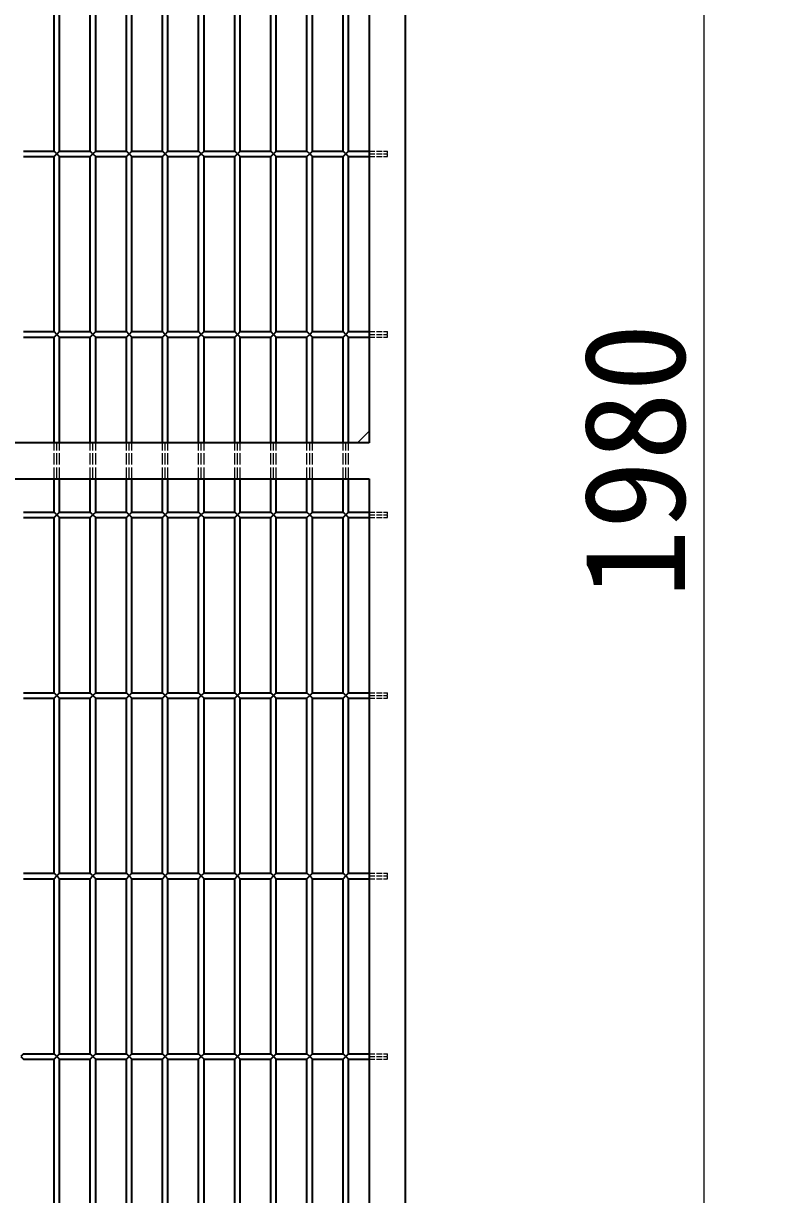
# Model space of a CAD drawing. Header units: millimetres. Extents: x 120 to 9117, y 110 to 4090.
# Drawn here: x 2809 to 3226, y 2111 to 2759 of the extents above; entities that cross this region are included whole.
import ezdxf

# ---------------------------------------------------------------- set-up
doc = ezdxf.new("R2010")
doc.units = ezdxf.units.MM
doc.header["$LTSCALE"] = 20
doc.linetypes.add('DASHED', pattern=[0.2067, 0.1654, -0.0413])
doc.layers.add('可见 (ISO)', color=7, linetype='Continuous', lineweight=25)
for name, color, linetype, lineweight, true_color in [('尺寸 (ISO)', 7, 'Continuous', 18, 0x008000), ('符号 (ISO)', 7, 'Continuous', 18, 0x008000), ('隐藏 (ISO)', 5, 'DASHED', 18, 0x0000ff)]:
    doc.layers.add(name, color=color, linetype=linetype, lineweight=lineweight, true_color=true_color)
doc.styles.add('最新国标', font='simfang.ttf')
doc.dimstyles.new('默认 (GB)', dxfattribs={"dimscale": 20, "dimtxt": 2.8, "dimasz": 2.5, "dimexe": 2, "dimexo": 1.5, "dimgap": 0.5, "dimtad": 1, "dimtoh": 1, "dimdsep": 46, "dimtxsty": '最新国标', "dimcen": 0.09, "dimdle": 10, "dimclrd": 256, "dimclre": 256, "dimclrt": 256, "dimaunit": 1, "dimadec": 3, "dimazin": 2, "dimtfac": 0.535714, "dimtdec": 3, "dimtmove": 0, "dimatfit": 3, "dimfxl": 0, "dimtolj": 1, "dimlwd": -1, "dimlwe": -1, "dimarcsym": 0})

# ---------------------------------------------------------------- blocks, each defined once
blk = doc.blocks.new('末端处理方式3')
at = {"layer": '符号 (ISO)'}
for p, q in [((149.697, 126.351), (150.014, 126.668)), ((150.014, 126.668), (150.014, 126.351)), ((150.014, 126.351), (149.697, 126.351))]:
    blk.add_line(p, q, dxfattribs=at)
at = {"layer": '符号 (ISO)', "flags": 128}
blk.add_lwpolyline([(150.014, 126.351), (150.014, 126.668), (149.697, 126.351), (150.014, 126.351)], dxfattribs=at)
at = {"layer": '符号 (ISO)'}
blk.add_solid([(150.014, 126.351), (150.014, 126.668), (149.697, 126.351), (150.014, 126.351)], dxfattribs=at)
blk = doc.blocks.new('_DotSmall')
at = {"color": 0, "linetype": 'ByBlock', "const_width": 0.5}
blk.add_lwpolyline([(-0.0625, 0, 1), (0.0625, 0, 1)], format="xyb", close=True, dxfattribs=at)
blk = doc.blocks.new('*D19')
at = {"layer": 'Defpoints', "color": 0, "transparency": 16777216}
for p in [(2388.78, 3507.01), (3185.78, 3507.01), (2385.78, 1527.01)]:
    blk.add_point(p, dxfattribs=at)
at = {"layer": '尺寸 (ISO)', "color": 116, "true_color": 0x00803f, "transparency": 16777216}
for p, q in [((2418.78, 3507.01), (3225.78, 3507.01)), ((3185.78, 1527.01), (3185.78, 3457.01)), ((2415.78, 1527.01), (3225.78, 1527.01))]:
    blk.add_line(p, q, dxfattribs=at)
blk.add_solid([(3177.45, 3457.01), (3194.11, 3457.01), (3185.78, 3507.01)], dxfattribs=at)
at = {"layer": '尺寸 (ISO)', "color": 116, "true_color": 0x00803f, "transparency": 16777216, "xscale": 50, "yscale": 50, "zscale": 50, "rotation": 270}
blk.add_blockref('_DotSmall', (3185.78, 1527.01), dxfattribs=at)
at = {"layer": '尺寸 (ISO)', "transparency": 16777216, "insert": (3147.46, 2517.01), "char_height": 56, "attachment_point": 5, "rotation": 90, "style": '最新国标'}
blk.add_mtext('\\A1;1980', dxfattribs=at)

msp = doc.modelspace()

# ---------------------------------------------------------------- linework, layer by layer
at = {"layer": '可见 (ISO)'}
for p, q in [((3020.28, 1517.011), (3020.28, 3517.011)), ((3000.28, 3497.011), (3000.28, 2527.011)), ((2825.78, 2688.511), (2825.78, 2785.511)), ((2828.78, 2688.511), (2828.78, 2785.511)), ((2845.78, 2688.511), (2845.78, 2785.511)), ((2848.78, 2688.511), (2848.78, 2785.511)), ((2865.78, 2688.511), (2865.78, 2785.511)), ((2868.78, 2688.511), (2868.78, 2785.511)), ((2885.78, 2688.511), (2885.78, 2785.511)), ((2888.78, 2688.511), (2888.78, 2785.511)), ((2905.78, 2688.511), (2905.78, 2785.511)), ((2908.78, 2688.511), (2908.78, 2785.511)), ((2925.78, 2688.511), (2925.78, 2785.511)), ((2928.78, 2688.511), (2928.78, 2785.511)), ((2945.78, 2688.511), (2945.78, 2785.511)), ((2948.78, 2688.511), (2948.78, 2785.511)), ((2965.78, 2688.511), (2965.78, 2785.511)), ((2968.78, 2688.511), (2968.78, 2785.511)), ((2985.78, 2688.511), (2985.78, 2785.511)), ((2988.78, 2688.511), (2988.78, 2785.511)), ((2808.78, 2688.511), (2825.78, 2688.511)), ((2827.28, 2687.011), (2825.78, 2688.511)), ((2825.78, 2685.511), (2827.28, 2687.011)), ((2828.78, 2688.511), (2827.28, 2687.011)), ((2827.28, 2687.011), (2828.78, 2685.511)), ((2828.78, 2688.511), (2845.78, 2688.511)), ((2847.28, 2687.011), (2845.78, 2688.511)), ((2845.78, 2685.511), (2847.28, 2687.011)), ((2848.78, 2688.511), (2847.28, 2687.011)), ((2847.28, 2687.011), (2848.78, 2685.511)), ((2848.78, 2688.511), (2865.78, 2688.511)), ((2867.28, 2687.011), (2865.78, 2688.511)), ((2865.78, 2685.511), (2867.28, 2687.011)), ((2868.78, 2688.511), (2867.28, 2687.011)), ((2867.28, 2687.011), (2868.78, 2685.511)), ((2868.78, 2688.511), (2885.78, 2688.511)), ((2887.28, 2687.011), (2885.78, 2688.511)), ((2885.78, 2685.511), (2887.28, 2687.011)), ((2888.78, 2688.511), (2887.28, 2687.011)), ((2887.28, 2687.011), (2888.78, 2685.511)), ((2888.78, 2688.511), (2905.78, 2688.511)), ((2907.28, 2687.011), (2905.78, 2688.511)), ((2905.78, 2685.511), (2907.28, 2687.011)), ((2908.78, 2688.511), (2907.28, 2687.011)), ((2907.28, 2687.011), (2908.78, 2685.511)), ((2908.78, 2688.511), (2925.78, 2688.511)), ((2927.28, 2687.011), (2925.78, 2688.511)), ((2925.78, 2685.511), (2927.28, 2687.011)), ((2928.78, 2688.511), (2927.28, 2687.011)), ((2927.28, 2687.011), (2928.78, 2685.511)), ((2928.78, 2688.511), (2945.78, 2688.511)), ((2947.28, 2687.011), (2945.78, 2688.511)), ((2945.78, 2685.511), (2947.28, 2687.011)), ((2948.78, 2688.511), (2947.28, 2687.011)), ((2947.28, 2687.011), (2948.78, 2685.511)), ((2948.78, 2688.511), (2965.78, 2688.511)), ((2967.28, 2687.011), (2965.78, 2688.511)), ((2965.78, 2685.511), (2967.28, 2687.011)), ((2968.78, 2688.511), (2967.28, 2687.011)), ((2967.28, 2687.011), (2968.78, 2685.511)), ((2968.78, 2688.511), (2985.78, 2688.511)), ((2987.28, 2687.011), (2985.78, 2688.511)), ((2985.78, 2685.511), (2987.28, 2687.011)), ((2988.78, 2688.511), (2987.28, 2687.011)), ((2987.28, 2687.011), (2988.78, 2685.511)), ((2988.78, 2688.511), (3000.28, 2688.511)), ((2808.78, 2685.511), (2825.78, 2685.511)), ((2825.78, 2588.511), (2825.78, 2685.511)), ((2828.78, 2685.511), (2845.78, 2685.511)), ((2828.78, 2588.511), (2828.78, 2685.511)), ((2845.78, 2588.511), (2845.78, 2685.511)), ((2848.78, 2685.511), (2865.78, 2685.511)), ((2848.78, 2588.511), (2848.78, 2685.511)), ((2865.78, 2588.511), (2865.78, 2685.511)), ((2868.78, 2685.511), (2885.78, 2685.511)), ((2868.78, 2588.511), (2868.78, 2685.511)), ((2885.78, 2588.511), (2885.78, 2685.511)), ((2888.78, 2685.511), (2905.78, 2685.511)), ((2888.78, 2588.511), (2888.78, 2685.511)), ((2905.78, 2588.511), (2905.78, 2685.511)), ((2908.78, 2685.511), (2925.78, 2685.511)), ((2908.78, 2588.511), (2908.78, 2685.511)), ((2925.78, 2588.511), (2925.78, 2685.511)), ((2928.78, 2685.511), (2945.78, 2685.511)), ((2928.78, 2588.511), (2928.78, 2685.511)), ((2945.78, 2588.511), (2945.78, 2685.511)), ((2948.78, 2685.511), (2965.78, 2685.511)), ((2948.78, 2588.511), (2948.78, 2685.511)), ((2965.78, 2588.511), (2965.78, 2685.511)), ((2968.78, 2685.511), (2985.78, 2685.511)), ((2968.78, 2588.511), (2968.78, 2685.511)), ((2985.78, 2588.511), (2985.78, 2685.511)), ((2988.78, 2685.511), (3000.28, 2685.511)), ((2988.78, 2588.511), (2988.78, 2685.511)), ((2808.78, 2588.511), (2825.78, 2588.511)), ((2827.28, 2587.011), (2825.78, 2588.511)), ((2828.78, 2588.511), (2827.28, 2587.011)), ((2828.78, 2588.511), (2845.78, 2588.511)), ((2847.28, 2587.011), (2845.78, 2588.511)), ((2848.78, 2588.511), (2847.28, 2587.011)), ((2848.78, 2588.511), (2865.78, 2588.511)), ((2867.28, 2587.011), (2865.78, 2588.511)), ((2868.78, 2588.511), (2867.28, 2587.011)), ((2868.78, 2588.511), (2885.78, 2588.511)), ((2887.28, 2587.011), (2885.78, 2588.511)), ((2888.78, 2588.511), (2887.28, 2587.011)), ((2888.78, 2588.511), (2905.78, 2588.511)), ((2907.28, 2587.011), (2905.78, 2588.511)), ((2908.78, 2588.511), (2907.28, 2587.011)), ((2908.78, 2588.511), (2925.78, 2588.511)), ((2927.28, 2587.011), (2925.78, 2588.511)), ((2928.78, 2588.511), (2927.28, 2587.011)), ((2928.78, 2588.511), (2945.78, 2588.511)), ((2947.28, 2587.011), (2945.78, 2588.511)), ((2948.78, 2588.511), (2947.28, 2587.011)), ((2948.78, 2588.511), (2965.78, 2588.511)), ((2967.28, 2587.011), (2965.78, 2588.511)), ((2968.78, 2588.511), (2967.28, 2587.011)), ((2968.78, 2588.511), (2985.78, 2588.511)), ((2987.28, 2587.011), (2985.78, 2588.511)), ((2988.78, 2588.511), (2987.28, 2587.011)), ((2988.78, 2588.511), (3000.28, 2588.511)), ((2808.78, 2585.511), (2825.78, 2585.511)), ((2825.78, 2585.511), (2827.28, 2587.011)), ((2825.78, 2527.011), (2825.78, 2585.511)), ((2827.28, 2587.011), (2828.78, 2585.511)), ((2828.78, 2585.511), (2845.78, 2585.511)), ((2828.78, 2527.011), (2828.78, 2585.511)), ((2845.78, 2585.511), (2847.28, 2587.011)), ((2845.78, 2527.011), (2845.78, 2585.511)), ((2847.28, 2587.011), (2848.78, 2585.511)), ((2848.78, 2585.511), (2865.78, 2585.511)), ((2848.78, 2527.011), (2848.78, 2585.511)), ((2865.78, 2585.511), (2867.28, 2587.011)), ((2865.78, 2527.011), (2865.78, 2585.511)), ((2867.28, 2587.011), (2868.78, 2585.511)), ((2868.78, 2585.511), (2885.78, 2585.511)), ((2868.78, 2527.011), (2868.78, 2585.511)), ((2885.78, 2585.511), (2887.28, 2587.011)), ((2885.78, 2527.011), (2885.78, 2585.511)), ((2887.28, 2587.011), (2888.78, 2585.511)), ((2888.78, 2585.511), (2905.78, 2585.511)), ((2888.78, 2527.011), (2888.78, 2585.511)), ((2905.78, 2585.511), (2907.28, 2587.011)), ((2905.78, 2527.011), (2905.78, 2585.511)), ((2907.28, 2587.011), (2908.78, 2585.511)), ((2908.78, 2585.511), (2925.78, 2585.511)), ((2908.78, 2527.011), (2908.78, 2585.511)), ((2925.78, 2585.511), (2927.28, 2587.011)), ((2925.78, 2527.011), (2925.78, 2585.511)), ((2927.28, 2587.011), (2928.78, 2585.511)), ((2928.78, 2585.511), (2945.78, 2585.511)), ((2928.78, 2527.011), (2928.78, 2585.511)), ((2945.78, 2585.511), (2947.28, 2587.011)), ((2945.78, 2527.011), (2945.78, 2585.511)), ((2947.28, 2587.011), (2948.78, 2585.511)), ((2948.78, 2585.511), (2965.78, 2585.511)), ((2948.78, 2527.011), (2948.78, 2585.511)), ((2965.78, 2585.511), (2967.28, 2587.011)), ((2965.78, 2527.011), (2965.78, 2585.511)), ((2967.28, 2587.011), (2968.78, 2585.511)), ((2968.78, 2585.511), (2985.78, 2585.511)), ((2968.78, 2527.011), (2968.78, 2585.511)), ((2985.78, 2585.511), (2987.28, 2587.011)), ((2985.78, 2527.011), (2985.78, 2585.511)), ((2987.28, 2587.011), (2988.78, 2585.511)), ((2988.78, 2585.511), (3000.28, 2585.511)), ((2988.78, 2527.011), (2988.78, 2585.511)), ((3000.28, 2527.011), (1840.28, 2527.011)), ((1840.28, 2507.011), (3000.28, 2507.011)), ((2825.78, 2488.511), (2825.78, 2507.011)), ((2828.78, 2488.511), (2828.78, 2507.011)), ((2845.78, 2488.511), (2845.78, 2507.011)), ((2848.78, 2488.511), (2848.78, 2507.011)), ((2865.78, 2488.511), (2865.78, 2507.011)), ((2868.78, 2488.511), (2868.78, 2507.011)), ((2885.78, 2488.511), (2885.78, 2507.011)), ((2888.78, 2488.511), (2888.78, 2507.011)), ((2905.78, 2488.511), (2905.78, 2507.011)), ((2908.78, 2488.511), (2908.78, 2507.011)), ((2925.78, 2488.511), (2925.78, 2507.011)), ((2928.78, 2488.511), (2928.78, 2507.011)), ((2945.78, 2488.511), (2945.78, 2507.011)), ((2948.78, 2488.511), (2948.78, 2507.011)), ((2965.78, 2488.511), (2965.78, 2507.011)), ((2968.78, 2488.511), (2968.78, 2507.011)), ((2985.78, 2488.511), (2985.78, 2507.011)), ((2988.78, 2488.511), (2988.78, 2507.011)), ((3000.28, 2507.011), (3000.28, 1537.011)), ((2808.78, 2488.511), (2825.78, 2488.511)), ((2808.78, 2485.511), (2825.78, 2485.511)), ((2827.28, 2487.011), (2825.78, 2488.511)), ((2825.78, 2485.511), (2827.28, 2487.011)), ((2825.78, 2388.511), (2825.78, 2485.511)), ((2828.78, 2488.511), (2827.28, 2487.011)), ((2827.28, 2487.011), (2828.78, 2485.511)), ((2828.78, 2488.511), (2845.78, 2488.511)), ((2828.78, 2485.511), (2845.78, 2485.511)), ((2828.78, 2388.511), (2828.78, 2485.511)), ((2847.28, 2487.011), (2845.78, 2488.511)), ((2845.78, 2485.511), (2847.28, 2487.011)), ((2845.78, 2388.511), (2845.78, 2485.511)), ((2848.78, 2488.511), (2847.28, 2487.011)), ((2847.28, 2487.011), (2848.78, 2485.511)), ((2848.78, 2488.511), (2865.78, 2488.511)), ((2848.78, 2485.511), (2865.78, 2485.511)), ((2848.78, 2388.511), (2848.78, 2485.511)), ((2867.28, 2487.011), (2865.78, 2488.511)), ((2865.78, 2485.511), (2867.28, 2487.011)), ((2865.78, 2388.511), (2865.78, 2485.511)), ((2868.78, 2488.511), (2867.28, 2487.011)), ((2867.28, 2487.011), (2868.78, 2485.511)), ((2868.78, 2488.511), (2885.78, 2488.511)), ((2868.78, 2485.511), (2885.78, 2485.511)), ((2868.78, 2388.511), (2868.78, 2485.511)), ((2887.28, 2487.011), (2885.78, 2488.511)), ((2885.78, 2485.511), (2887.28, 2487.011)), ((2885.78, 2388.511), (2885.78, 2485.511)), ((2888.78, 2488.511), (2887.28, 2487.011)), ((2887.28, 2487.011), (2888.78, 2485.511)), ((2888.78, 2488.511), (2905.78, 2488.511)), ((2888.78, 2485.511), (2905.78, 2485.511)), ((2888.78, 2388.511), (2888.78, 2485.511)), ((2907.28, 2487.011), (2905.78, 2488.511)), ((2905.78, 2485.511), (2907.28, 2487.011)), ((2905.78, 2388.511), (2905.78, 2485.511)), ((2908.78, 2488.511), (2907.28, 2487.011)), ((2907.28, 2487.011), (2908.78, 2485.511)), ((2908.78, 2488.511), (2925.78, 2488.511)), ((2908.78, 2485.511), (2925.78, 2485.511)), ((2908.78, 2388.511), (2908.78, 2485.511)), ((2927.28, 2487.011), (2925.78, 2488.511)), ((2925.78, 2485.511), (2927.28, 2487.011)), ((2925.78, 2388.511), (2925.78, 2485.511)), ((2928.78, 2488.511), (2927.28, 2487.011)), ((2927.28, 2487.011), (2928.78, 2485.511)), ((2928.78, 2488.511), (2945.78, 2488.511)), ((2928.78, 2485.511), (2945.78, 2485.511)), ((2928.78, 2388.511), (2928.78, 2485.511)), ((2947.28, 2487.011), (2945.78, 2488.511)), ((2945.78, 2485.511), (2947.28, 2487.011)), ((2945.78, 2388.511), (2945.78, 2485.511)), ((2948.78, 2488.511), (2947.28, 2487.011)), ((2947.28, 2487.011), (2948.78, 2485.511)), ((2948.78, 2488.511), (2965.78, 2488.511)), ((2948.78, 2485.511), (2965.78, 2485.511)), ((2948.78, 2388.511), (2948.78, 2485.511)), ((2967.28, 2487.011), (2965.78, 2488.511)), ((2965.78, 2485.511), (2967.28, 2487.011)), ((2965.78, 2388.511), (2965.78, 2485.511)), ((2968.78, 2488.511), (2967.28, 2487.011)), ((2967.28, 2487.011), (2968.78, 2485.511)), ((2968.78, 2488.511), (2985.78, 2488.511)), ((2968.78, 2485.511), (2985.78, 2485.511)), ((2968.78, 2388.511), (2968.78, 2485.511)), ((2987.28, 2487.011), (2985.78, 2488.511)), ((2985.78, 2485.511), (2987.28, 2487.011)), ((2985.78, 2388.511), (2985.78, 2485.511)), ((2988.78, 2488.511), (2987.28, 2487.011)), ((2987.28, 2487.011), (2988.78, 2485.511)), ((2988.78, 2488.511), (3000.28, 2488.511)), ((2988.78, 2485.511), (3000.28, 2485.511)), ((2988.78, 2388.511), (2988.78, 2485.511)), ((2808.78, 2388.511), (2825.78, 2388.511)), ((2827.28, 2387.011), (2825.78, 2388.511)), ((2828.78, 2388.511), (2827.28, 2387.011)), ((2828.78, 2388.511), (2845.78, 2388.511)), ((2847.28, 2387.011), (2845.78, 2388.511)), ((2848.78, 2388.511), (2847.28, 2387.011)), ((2848.78, 2388.511), (2865.78, 2388.511)), ((2867.28, 2387.011), (2865.78, 2388.511)), ((2868.78, 2388.511), (2867.28, 2387.011)), ((2868.78, 2388.511), (2885.78, 2388.511)), ((2887.28, 2387.011), (2885.78, 2388.511)), ((2888.78, 2388.511), (2887.28, 2387.011)), ((2888.78, 2388.511), (2905.78, 2388.511)), ((2907.28, 2387.011), (2905.78, 2388.511)), ((2908.78, 2388.511), (2907.28, 2387.011)), ((2908.78, 2388.511), (2925.78, 2388.511)), ((2927.28, 2387.011), (2925.78, 2388.511)), ((2928.78, 2388.511), (2927.28, 2387.011)), ((2928.78, 2388.511), (2945.78, 2388.511)), ((2947.28, 2387.011), (2945.78, 2388.511)), ((2948.78, 2388.511), (2947.28, 2387.011)), ((2948.78, 2388.511), (2965.78, 2388.511)), ((2967.28, 2387.011), (2965.78, 2388.511)), ((2968.78, 2388.511), (2967.28, 2387.011)), ((2968.78, 2388.511), (2985.78, 2388.511)), ((2987.28, 2387.011), (2985.78, 2388.511)), ((2988.78, 2388.511), (2987.28, 2387.011)), ((2988.78, 2388.511), (3000.28, 2388.511)), ((2808.78, 2385.511), (2825.78, 2385.511)), ((2825.78, 2385.511), (2827.28, 2387.011)), ((2825.78, 2288.511), (2825.78, 2385.511)), ((2827.28, 2387.011), (2828.78, 2385.511)), ((2828.78, 2385.511), (2845.78, 2385.511)), ((2828.78, 2288.511), (2828.78, 2385.511)), ((2845.78, 2385.511), (2847.28, 2387.011)), ((2845.78, 2288.511), (2845.78, 2385.511)), ((2847.28, 2387.011), (2848.78, 2385.511)), ((2848.78, 2385.511), (2865.78, 2385.511)), ((2848.78, 2288.511), (2848.78, 2385.511)), ((2865.78, 2385.511), (2867.28, 2387.011)), ((2865.78, 2288.511), (2865.78, 2385.511)), ((2867.28, 2387.011), (2868.78, 2385.511)), ((2868.78, 2385.511), (2885.78, 2385.511)), ((2868.78, 2288.511), (2868.78, 2385.511)), ((2885.78, 2385.511), (2887.28, 2387.011)), ((2885.78, 2288.511), (2885.78, 2385.511)), ((2887.28, 2387.011), (2888.78, 2385.511)), ((2888.78, 2385.511), (2905.78, 2385.511)), ((2888.78, 2288.511), (2888.78, 2385.511)), ((2905.78, 2385.511), (2907.28, 2387.011)), ((2905.78, 2288.511), (2905.78, 2385.511)), ((2907.28, 2387.011), (2908.78, 2385.511)), ((2908.78, 2385.511), (2925.78, 2385.511)), ((2908.78, 2288.511), (2908.78, 2385.511)), ((2925.78, 2385.511), (2927.28, 2387.011)), ((2925.78, 2288.511), (2925.78, 2385.511)), ((2927.28, 2387.011), (2928.78, 2385.511)), ((2928.78, 2385.511), (2945.78, 2385.511)), ((2928.78, 2288.511), (2928.78, 2385.511)), ((2945.78, 2385.511), (2947.28, 2387.011)), ((2945.78, 2288.511), (2945.78, 2385.511)), ((2947.28, 2387.011), (2948.78, 2385.511)), ((2948.78, 2385.511), (2965.78, 2385.511)), ((2948.78, 2288.511), (2948.78, 2385.511)), ((2965.78, 2385.511), (2967.28, 2387.011)), ((2965.78, 2288.511), (2965.78, 2385.511)), ((2967.28, 2387.011), (2968.78, 2385.511)), ((2968.78, 2385.511), (2985.78, 2385.511)), ((2968.78, 2288.511), (2968.78, 2385.511)), ((2985.78, 2385.511), (2987.28, 2387.011)), ((2985.78, 2288.511), (2985.78, 2385.511)), ((2987.28, 2387.011), (2988.78, 2385.511)), ((2988.78, 2385.511), (3000.28, 2385.511)), ((2988.78, 2288.511), (2988.78, 2385.511)), ((2808.78, 2288.511), (2825.78, 2288.511)), ((2808.78, 2285.511), (2825.78, 2285.511)), ((2827.28, 2287.011), (2825.78, 2288.511)), ((2825.78, 2285.511), (2827.28, 2287.011)), ((2825.78, 2188.511), (2825.78, 2285.511)), ((2828.78, 2288.511), (2827.28, 2287.011)), ((2827.28, 2287.011), (2828.78, 2285.511)), ((2828.78, 2288.511), (2845.78, 2288.511)), ((2828.78, 2285.511), (2845.78, 2285.511)), ((2828.78, 2188.511), (2828.78, 2285.511)), ((2847.28, 2287.011), (2845.78, 2288.511)), ((2845.78, 2285.511), (2847.28, 2287.011)), ((2845.78, 2188.511), (2845.78, 2285.511)), ((2848.78, 2288.511), (2847.28, 2287.011)), ((2847.28, 2287.011), (2848.78, 2285.511)), ((2848.78, 2288.511), (2865.78, 2288.511)), ((2848.78, 2285.511), (2865.78, 2285.511)), ((2848.78, 2188.511), (2848.78, 2285.511)), ((2867.28, 2287.011), (2865.78, 2288.511)), ((2865.78, 2285.511), (2867.28, 2287.011)), ((2865.78, 2188.511), (2865.78, 2285.511)), ((2868.78, 2288.511), (2867.28, 2287.011)), ((2867.28, 2287.011), (2868.78, 2285.511)), ((2868.78, 2288.511), (2885.78, 2288.511)), ((2868.78, 2285.511), (2885.78, 2285.511)), ((2868.78, 2188.511), (2868.78, 2285.511)), ((2887.28, 2287.011), (2885.78, 2288.511)), ((2885.78, 2285.511), (2887.28, 2287.011)), ((2885.78, 2188.511), (2885.78, 2285.511)), ((2888.78, 2288.511), (2887.28, 2287.011)), ((2887.28, 2287.011), (2888.78, 2285.511)), ((2888.78, 2288.511), (2905.78, 2288.511)), ((2888.78, 2285.511), (2905.78, 2285.511)), ((2888.78, 2188.511), (2888.78, 2285.511)), ((2907.28, 2287.011), (2905.78, 2288.511)), ((2905.78, 2285.511), (2907.28, 2287.011)), ((2905.78, 2188.511), (2905.78, 2285.511)), ((2908.78, 2288.511), (2907.28, 2287.011)), ((2907.28, 2287.011), (2908.78, 2285.511)), ((2908.78, 2288.511), (2925.78, 2288.511)), ((2908.78, 2285.511), (2925.78, 2285.511)), ((2908.78, 2188.511), (2908.78, 2285.511)), ((2927.28, 2287.011), (2925.78, 2288.511)), ((2925.78, 2285.511), (2927.28, 2287.011)), ((2925.78, 2188.511), (2925.78, 2285.511)), ((2928.78, 2288.511), (2927.28, 2287.011)), ((2927.28, 2287.011), (2928.78, 2285.511)), ((2928.78, 2288.511), (2945.78, 2288.511)), ((2928.78, 2285.511), (2945.78, 2285.511)), ((2928.78, 2188.511), (2928.78, 2285.511)), ((2947.28, 2287.011), (2945.78, 2288.511)), ((2945.78, 2285.511), (2947.28, 2287.011)), ((2945.78, 2188.511), (2945.78, 2285.511)), ((2948.78, 2288.511), (2947.28, 2287.011)), ((2947.28, 2287.011), (2948.78, 2285.511)), ((2948.78, 2288.511), (2965.78, 2288.511)), ((2948.78, 2285.511), (2965.78, 2285.511)), ((2948.78, 2188.511), (2948.78, 2285.511)), ((2967.28, 2287.011), (2965.78, 2288.511)), ((2965.78, 2285.511), (2967.28, 2287.011)), ((2965.78, 2188.511), (2965.78, 2285.511)), ((2968.78, 2288.511), (2967.28, 2287.011)), ((2967.28, 2287.011), (2968.78, 2285.511)), ((2968.78, 2288.511), (2985.78, 2288.511)), ((2968.78, 2285.511), (2985.78, 2285.511)), ((2968.78, 2188.511), (2968.78, 2285.511)), ((2987.28, 2287.011), (2985.78, 2288.511)), ((2985.78, 2285.511), (2987.28, 2287.011)), ((2985.78, 2188.511), (2985.78, 2285.511)), ((2988.78, 2288.511), (2987.28, 2287.011)), ((2987.28, 2287.011), (2988.78, 2285.511)), ((2988.78, 2288.511), (3000.28, 2288.511)), ((2988.78, 2285.511), (3000.28, 2285.511)), ((2988.78, 2188.511), (2988.78, 2285.511)), ((2808.78, 2188.511), (2807.28, 2187.011)), ((2807.28, 2187.011), (2808.78, 2185.511)), ((2808.78, 2188.511), (2825.78, 2188.511)), ((2827.28, 2187.011), (2825.78, 2188.511)), ((2825.78, 2185.511), (2827.28, 2187.011)), ((2828.78, 2188.511), (2827.28, 2187.011)), ((2827.28, 2187.011), (2828.78, 2185.511)), ((2828.78, 2188.511), (2845.78, 2188.511)), ((2847.28, 2187.011), (2845.78, 2188.511)), ((2845.78, 2185.511), (2847.28, 2187.011)), ((2848.78, 2188.511), (2847.28, 2187.011)), ((2847.28, 2187.011), (2848.78, 2185.511)), ((2848.78, 2188.511), (2865.78, 2188.511)), ((2867.28, 2187.011), (2865.78, 2188.511)), ((2865.78, 2185.511), (2867.28, 2187.011)), ((2868.78, 2188.511), (2867.28, 2187.011)), ((2867.28, 2187.011), (2868.78, 2185.511)), ((2868.78, 2188.511), (2885.78, 2188.511)), ((2887.28, 2187.011), (2885.78, 2188.511)), ((2885.78, 2185.511), (2887.28, 2187.011)), ((2888.78, 2188.511), (2887.28, 2187.011)), ((2887.28, 2187.011), (2888.78, 2185.511)), ((2888.78, 2188.511), (2905.78, 2188.511)), ((2907.28, 2187.011), (2905.78, 2188.511)), ((2905.78, 2185.511), (2907.28, 2187.011)), ((2908.78, 2188.511), (2907.28, 2187.011)), ((2907.28, 2187.011), (2908.78, 2185.511)), ((2908.78, 2188.511), (2925.78, 2188.511)), ((2927.28, 2187.011), (2925.78, 2188.511)), ((2925.78, 2185.511), (2927.28, 2187.011)), ((2928.78, 2188.511), (2927.28, 2187.011)), ((2927.28, 2187.011), (2928.78, 2185.511)), ((2928.78, 2188.511), (2945.78, 2188.511)), ((2947.28, 2187.011), (2945.78, 2188.511)), ((2945.78, 2185.511), (2947.28, 2187.011)), ((2948.78, 2188.511), (2947.28, 2187.011)), ((2947.28, 2187.011), (2948.78, 2185.511)), ((2948.78, 2188.511), (2965.78, 2188.511)), ((2967.28, 2187.011), (2965.78, 2188.511)), ((2965.78, 2185.511), (2967.28, 2187.011)), ((2968.78, 2188.511), (2967.28, 2187.011)), ((2967.28, 2187.011), (2968.78, 2185.511)), ((2968.78, 2188.511), (2985.78, 2188.511)), ((2987.28, 2187.011), (2985.78, 2188.511)), ((2985.78, 2185.511), (2987.28, 2187.011)), ((2988.78, 2188.511), (2987.28, 2187.011)), ((2987.28, 2187.011), (2988.78, 2185.511)), ((2988.78, 2188.511), (3000.28, 2188.511)), ((2808.78, 2185.511), (2825.78, 2185.511)), ((2825.78, 2088.511), (2825.78, 2185.511)), ((2828.78, 2185.511), (2845.78, 2185.511)), ((2828.78, 2088.511), (2828.78, 2185.511)), ((2845.78, 2088.511), (2845.78, 2185.511)), ((2848.78, 2185.511), (2865.78, 2185.511)), ((2848.78, 2088.511), (2848.78, 2185.511)), ((2865.78, 2088.511), (2865.78, 2185.511)), ((2868.78, 2185.511), (2885.78, 2185.511)), ((2868.78, 2088.511), (2868.78, 2185.511)), ((2885.78, 2088.511), (2885.78, 2185.511)), ((2888.78, 2185.511), (2905.78, 2185.511)), ((2888.78, 2088.511), (2888.78, 2185.511)), ((2905.78, 2088.511), (2905.78, 2185.511)), ((2908.78, 2185.511), (2925.78, 2185.511)), ((2908.78, 2088.511), (2908.78, 2185.511)), ((2925.78, 2088.511), (2925.78, 2185.511)), ((2928.78, 2185.511), (2945.78, 2185.511)), ((2928.78, 2088.511), (2928.78, 2185.511)), ((2945.78, 2088.511), (2945.78, 2185.511)), ((2948.78, 2185.511), (2965.78, 2185.511)), ((2948.78, 2088.511), (2948.78, 2185.511)), ((2965.78, 2088.511), (2965.78, 2185.511)), ((2968.78, 2185.511), (2985.78, 2185.511)), ((2968.78, 2088.511), (2968.78, 2185.511)), ((2985.78, 2088.511), (2985.78, 2185.511)), ((2988.78, 2185.511), (3000.28, 2185.511)), ((2988.78, 2088.511), (2988.78, 2185.511))]:
    msp.add_line(p, q, dxfattribs=at)
at = {"layer": '隐藏 (ISO)', "ltscale": 0.952248}
for p, q in [((3000.28, 2688.511), (3010.28, 2688.511)), ((3000.28, 2687.011), (3010.28, 2687.011)), ((3000.28, 2685.511), (3010.28, 2685.511)), ((3000.28, 2588.511), (3010.28, 2588.511)), ((3000.28, 2587.011), (3010.28, 2587.011)), ((3000.28, 2585.511), (3010.28, 2585.511)), ((3000.28, 2488.511), (3010.28, 2488.511)), ((3000.28, 2487.011), (3010.28, 2487.011)), ((3000.28, 2485.511), (3010.28, 2485.511)), ((3000.28, 2388.511), (3010.28, 2388.511)), ((3000.28, 2387.011), (3010.28, 2387.011)), ((3000.28, 2385.511), (3010.28, 2385.511)), ((3000.28, 2288.511), (3010.28, 2288.511)), ((3000.28, 2287.011), (3010.28, 2287.011)), ((3000.28, 2285.511), (3010.28, 2285.511)), ((3000.28, 2188.511), (3010.28, 2188.511)), ((3000.28, 2187.011), (3010.28, 2187.011)), ((3000.28, 2185.511), (3010.28, 2185.511))]:
    msp.add_line(p, q, dxfattribs=at)
at = {"layer": '隐藏 (ISO)', "ltscale": 0.448684}
for p, q in [((3010.28, 2685.511), (3010.28, 2688.511)), ((3010.28, 2585.511), (3010.28, 2588.511)), ((3010.28, 2485.511), (3010.28, 2488.511)), ((3010.28, 2385.511), (3010.28, 2388.511)), ((3010.28, 2285.511), (3010.28, 2288.511)), ((3010.28, 2185.511), (3010.28, 2188.511))]:
    msp.add_line(p, q, dxfattribs=at)
at = {"layer": '隐藏 (ISO)', "ltscale": 1.904597}
for p, q in [((2825.78, 2507.011), (2825.78, 2527.011)), ((2827.28, 2507.011), (2827.28, 2527.011)), ((2828.78, 2507.011), (2828.78, 2527.011)), ((2845.78, 2507.011), (2845.78, 2527.011)), ((2847.28, 2507.011), (2847.28, 2527.011)), ((2848.78, 2507.011), (2848.78, 2527.011)), ((2865.78, 2507.011), (2865.78, 2527.011)), ((2867.28, 2507.011), (2867.28, 2527.011)), ((2868.78, 2507.011), (2868.78, 2527.011)), ((2885.78, 2507.011), (2885.78, 2527.011)), ((2887.28, 2507.011), (2887.28, 2527.011)), ((2888.78, 2507.011), (2888.78, 2527.011)), ((2905.78, 2507.011), (2905.78, 2527.011)), ((2907.28, 2507.011), (2907.28, 2527.011)), ((2908.78, 2507.011), (2908.78, 2527.011)), ((2925.78, 2507.011), (2925.78, 2527.011)), ((2927.28, 2507.011), (2927.28, 2527.011)), ((2928.78, 2507.011), (2928.78, 2527.011)), ((2945.78, 2507.011), (2945.78, 2527.011)), ((2947.28, 2507.011), (2947.28, 2527.011)), ((2948.78, 2507.011), (2948.78, 2527.011)), ((2965.78, 2507.011), (2965.78, 2527.011)), ((2967.28, 2507.011), (2967.28, 2527.011)), ((2968.78, 2507.011), (2968.78, 2527.011)), ((2985.78, 2507.011), (2985.78, 2527.011)), ((2987.28, 2507.011), (2987.28, 2527.011)), ((2988.78, 2507.011), (2988.78, 2527.011))]:
    msp.add_line(p, q, dxfattribs=at)

# ---------------------------------------------------------------- block references
at = {"layer": '符号 (ISO)', "xscale": 20, "yscale": 20, "zscale": 20}
msp.add_blockref('末端处理方式3', (0, 0), dxfattribs=at)

# ---------------------------------------------------------------- dimensions: what is measured, and where the dimension line sits
at = {"layer": '尺寸 (ISO)', "color": 116, "true_color": 0x00803f}
dim = msp.add_linear_dim(base=(3185.78, 3507.011), p1=(2385.78, 1527.011), p2=(2388.78, 3507.011), angle=90, dimstyle='默认 (GB)', override={"dimgap": 0.5, "dimtoh": 0, "dimdec": 2, "dimblk1": 'DotSmall', "dimsah": 1, "dimdle": 0, "dimtol": 0, "dimlim": 0, "dimtp": 0, "dimtm": 0, "dimtdec": 3, "dimtofl": 0, "dimatfit": 1}, dxfattribs=at)
dim.commit()
dim.dimension.update_dxf_attribs({"geometry": '*D19', "text_midpoint": (3185.78, 2517.011), "dimtype": 160})

doc.saveas('drawing.dxf')
